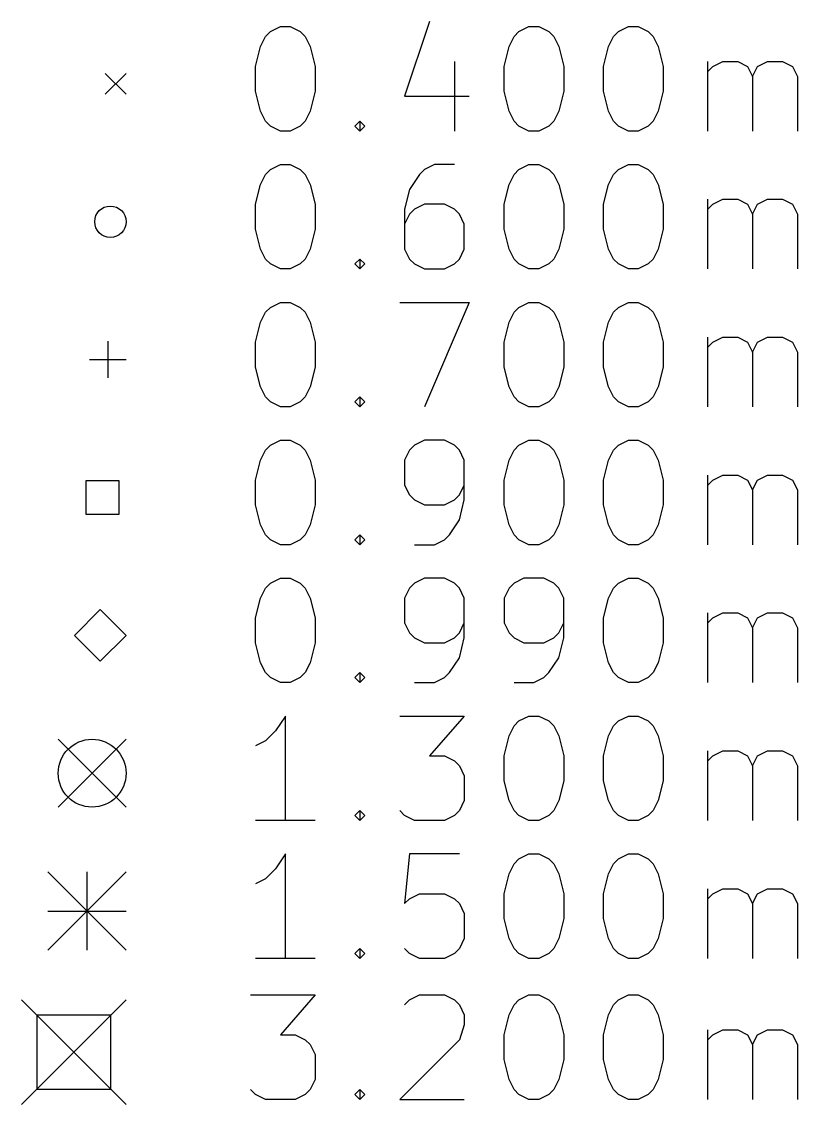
# Model space of a CAD drawing. Extents: x 3.26 to 5.88, y -6.59 to -3.31.
# Drawn here: x 3.262 to 3.847, y -6.563 to -5.746 of the extents above; entities that cross this region are included whole.
import ezdxf

# ---------------------------------------------------------------- set-up
doc = ezdxf.new("R2010")
doc.units = 0
doc.header["$MEASUREMENT"] = 0
doc.layers.add('BLACK', color=7, linetype='CONTINUOUS')

msp = doc.modelspace()

# ---------------------------------------------------------------- linework, layer by layer
at = {"layer": 'BLACK', "linetype": 'CONTINUOUS'}
for p, q in [((3.44948, -5.75394), (3.45697, -5.75019)), ((3.45697, -5.75019), (3.46447, -5.75019)), ((3.46447, -5.75019), (3.47197, -5.75394)), ((3.56946, -5.74644), (3.55071, -5.80268)), ((3.63695, -5.75394), (3.64445, -5.75019)), ((3.64445, -5.75019), (3.65195, -5.75019)), ((3.65195, -5.75019), (3.65945, -5.75394)), ((3.71194, -5.75394), (3.71944, -5.75019)), ((3.71944, -5.75019), (3.72694, -5.75019)), ((3.72694, -5.75019), (3.73444, -5.75394)), ((3.44198, -5.76519), (3.44573, -5.75769)), ((3.44573, -5.75769), (3.44948, -5.75394)), ((3.47197, -5.75394), (3.47572, -5.75769)), ((3.47572, -5.75769), (3.47947, -5.76519)), ((3.62945, -5.76519), (3.6332, -5.75769)), ((3.6332, -5.75769), (3.63695, -5.75394)), ((3.65945, -5.75394), (3.6632, -5.75769)), ((3.6632, -5.75769), (3.66695, -5.76519)), ((3.70444, -5.76519), (3.70819, -5.75769)), ((3.70819, -5.75769), (3.71194, -5.75394)), ((3.73444, -5.75394), (3.73819, -5.75769)), ((3.73819, -5.75769), (3.74194, -5.76519)), ((3.43823, -5.78018), (3.44198, -5.76519)), ((3.47947, -5.76519), (3.48322, -5.78018)), ((3.6257, -5.78018), (3.62945, -5.76519)), ((3.66695, -5.76519), (3.6707, -5.78018)), ((3.70069, -5.78018), (3.70444, -5.76519)), ((3.74194, -5.76519), (3.74569, -5.78018)), ((3.58821, -5.77643), (3.58821, -5.82893)), ((3.77943, -5.82893), (3.77943, -5.77643)), ((3.78318, -5.78018), (3.79068, -5.77643)), ((3.79068, -5.77643), (3.80193, -5.77643)), ((3.80193, -5.77643), (3.80943, -5.78018)), ((3.81693, -5.78018), (3.82443, -5.77643)), ((3.82443, -5.77643), (3.83568, -5.77643)), ((3.83568, -5.77643), (3.84318, -5.78018)), ((3.3248, -5.78543), (3.34055, -5.80118)), ((3.34055, -5.78543), (3.3248, -5.80118)), ((3.43823, -5.79893), (3.43823, -5.78018)), ((3.48322, -5.78018), (3.48322, -5.79893)), ((3.6257, -5.79893), (3.6257, -5.78018)), ((3.6707, -5.78018), (3.6707, -5.79893)), ((3.70069, -5.79893), (3.70069, -5.78018)), ((3.74569, -5.78018), (3.74569, -5.79893)), ((3.77943, -5.78393), (3.78318, -5.78018)), ((3.80943, -5.78018), (3.81318, -5.78768)), ((3.81318, -5.78768), (3.81693, -5.78018)), ((3.84318, -5.78018), (3.84693, -5.78768)), ((3.81318, -5.78768), (3.81318, -5.82893)), ((3.84693, -5.78768), (3.84693, -5.82893)), ((3.44198, -5.81393), (3.43823, -5.79893)), ((3.48322, -5.79893), (3.47947, -5.81393)), ((3.55071, -5.80268), (3.59946, -5.80268)), ((3.62945, -5.81393), (3.6257, -5.79893)), ((3.6707, -5.79893), (3.66695, -5.81393)), ((3.70444, -5.81393), (3.70069, -5.79893)), ((3.74569, -5.79893), (3.74194, -5.81393)), ((3.44573, -5.82143), (3.44198, -5.81393)), ((3.47947, -5.81393), (3.47572, -5.82143)), ((3.6332, -5.82143), (3.62945, -5.81393)), ((3.66695, -5.81393), (3.6632, -5.82143)), ((3.70819, -5.82143), (3.70444, -5.81393)), ((3.74194, -5.81393), (3.73819, -5.82143)), ((3.44948, -5.82518), (3.44573, -5.82143)), ((3.45697, -5.82893), (3.44948, -5.82518)), ((3.47197, -5.82518), (3.46447, -5.82893)), ((3.47572, -5.82143), (3.47197, -5.82518)), ((3.51322, -5.82518), (3.51697, -5.82143)), ((3.51697, -5.82893), (3.51322, -5.82518)), ((3.51697, -5.82143), (3.52072, -5.82518)), ((3.51697, -5.82143), (3.51697, -5.82893)), ((3.52072, -5.82518), (3.51697, -5.82893)), ((3.63695, -5.82518), (3.6332, -5.82143)), ((3.64445, -5.82893), (3.63695, -5.82518)), ((3.65945, -5.82518), (3.65195, -5.82893)), ((3.6632, -5.82143), (3.65945, -5.82518)), ((3.71194, -5.82518), (3.70819, -5.82143)), ((3.71944, -5.82893), (3.71194, -5.82518)), ((3.73444, -5.82518), (3.72694, -5.82893)), ((3.73819, -5.82143), (3.73444, -5.82518)), ((3.46447, -5.82893), (3.45697, -5.82893)), ((3.65195, -5.82893), (3.64445, -5.82893)), ((3.72694, -5.82893), (3.71944, -5.82893)), ((3.44573, -5.86162), (3.44948, -5.85787)), ((3.44948, -5.85787), (3.45697, -5.85412)), ((3.45697, -5.85412), (3.46447, -5.85412)), ((3.46447, -5.85412), (3.47197, -5.85787)), ((3.47197, -5.85787), (3.47572, -5.86162)), ((3.56571, -5.85787), (3.56196, -5.86162)), ((3.57321, -5.85412), (3.56571, -5.85787)), ((3.58821, -5.85412), (3.57321, -5.85412)), ((3.6332, -5.86162), (3.63695, -5.85787)), ((3.63695, -5.85787), (3.64445, -5.85412)), ((3.64445, -5.85412), (3.65195, -5.85412)), ((3.65195, -5.85412), (3.65945, -5.85787)), ((3.65945, -5.85787), (3.6632, -5.86162)), ((3.70819, -5.86162), (3.71194, -5.85787)), ((3.71194, -5.85787), (3.71944, -5.85412)), ((3.71944, -5.85412), (3.72694, -5.85412)), ((3.72694, -5.85412), (3.73444, -5.85787)), ((3.73444, -5.85787), (3.73819, -5.86162)), ((3.44198, -5.86912), (3.44573, -5.86162)), ((3.47572, -5.86162), (3.47947, -5.86912)), ((3.56196, -5.86162), (3.55446, -5.87287)), ((3.62945, -5.86912), (3.6332, -5.86162)), ((3.6632, -5.86162), (3.66695, -5.86912)), ((3.70444, -5.86912), (3.70819, -5.86162)), ((3.73819, -5.86162), (3.74194, -5.86912)), ((3.43823, -5.88412), (3.44198, -5.86912)), ((3.47947, -5.86912), (3.48322, -5.88412)), ((3.55446, -5.87287), (3.55071, -5.88787)), ((3.6257, -5.88412), (3.62945, -5.86912)), ((3.66695, -5.86912), (3.6707, -5.88412)), ((3.70069, -5.88412), (3.70444, -5.86912)), ((3.74194, -5.86912), (3.74569, -5.88412)), ((3.43823, -5.90287), (3.43823, -5.88412)), ((3.48322, -5.88412), (3.48322, -5.90287)), ((3.56571, -5.88412), (3.55821, -5.88787)), ((3.58071, -5.88412), (3.56571, -5.88412)), ((3.58821, -5.88787), (3.58071, -5.88412)), ((3.6257, -5.90287), (3.6257, -5.88412)), ((3.6707, -5.88412), (3.6707, -5.90287)), ((3.70069, -5.90287), (3.70069, -5.88412)), ((3.74569, -5.88412), (3.74569, -5.90287)), ((3.77943, -5.93286), (3.77943, -5.88037)), ((3.77943, -5.88787), (3.78318, -5.88412)), ((3.78318, -5.88412), (3.79068, -5.88037)), ((3.79068, -5.88037), (3.80193, -5.88037)), ((3.80193, -5.88037), (3.80943, -5.88412)), ((3.80943, -5.88412), (3.81318, -5.89162)), ((3.81318, -5.89162), (3.81693, -5.88412)), ((3.81693, -5.88412), (3.82443, -5.88037)), ((3.82443, -5.88037), (3.83568, -5.88037)), ((3.83568, -5.88037), (3.84318, -5.88412)), ((3.84318, -5.88412), (3.84693, -5.89162)), ((3.55071, -5.88787), (3.55071, -5.91787)), ((3.55446, -5.89162), (3.55071, -5.89912)), ((3.55821, -5.88787), (3.55446, -5.89162)), ((3.59196, -5.89162), (3.58821, -5.88787)), ((3.59571, -5.89912), (3.59196, -5.89162)), ((3.81318, -5.89162), (3.81318, -5.93286)), ((3.84693, -5.89162), (3.84693, -5.93286)), ((3.59571, -5.91787), (3.59571, -5.89912)), ((3.44198, -5.91787), (3.43823, -5.90287)), ((3.48322, -5.90287), (3.47947, -5.91787)), ((3.62945, -5.91787), (3.6257, -5.90287)), ((3.6707, -5.90287), (3.66695, -5.91787)), ((3.70444, -5.91787), (3.70069, -5.90287)), ((3.74569, -5.90287), (3.74194, -5.91787)), ((3.44573, -5.92537), (3.44198, -5.91787)), ((3.47947, -5.91787), (3.47572, -5.92537)), ((3.55071, -5.91787), (3.55446, -5.92537)), ((3.59196, -5.92537), (3.59571, -5.91787)), ((3.6332, -5.92537), (3.62945, -5.91787)), ((3.66695, -5.91787), (3.6632, -5.92537)), ((3.70819, -5.92537), (3.70444, -5.91787)), ((3.74194, -5.91787), (3.73819, -5.92537)), ((3.44948, -5.92912), (3.44573, -5.92537)), ((3.45697, -5.93286), (3.44948, -5.92912)), ((3.46447, -5.93286), (3.45697, -5.93286)), ((3.47197, -5.92912), (3.46447, -5.93286)), ((3.47572, -5.92537), (3.47197, -5.92912)), ((3.51322, -5.92912), (3.51697, -5.92537)), ((3.51697, -5.93286), (3.51322, -5.92912)), ((3.51697, -5.92537), (3.52072, -5.92912)), ((3.51697, -5.92537), (3.51697, -5.93286)), ((3.52072, -5.92912), (3.51697, -5.93286)), ((3.55446, -5.92537), (3.55821, -5.92912)), ((3.55821, -5.92912), (3.56571, -5.93286)), ((3.56571, -5.93286), (3.58071, -5.93286)), ((3.58071, -5.93286), (3.58821, -5.92912)), ((3.58821, -5.92912), (3.59196, -5.92537)), ((3.63695, -5.92912), (3.6332, -5.92537)), ((3.64445, -5.93286), (3.63695, -5.92912)), ((3.65195, -5.93286), (3.64445, -5.93286)), ((3.65945, -5.92912), (3.65195, -5.93286)), ((3.6632, -5.92537), (3.65945, -5.92912)), ((3.71194, -5.92912), (3.70819, -5.92537)), ((3.71944, -5.93286), (3.71194, -5.92912)), ((3.72694, -5.93286), (3.71944, -5.93286)), ((3.73444, -5.92912), (3.72694, -5.93286)), ((3.73819, -5.92537), (3.73444, -5.92912)), ((3.44198, -5.97306), (3.44573, -5.96556)), ((3.44573, -5.96556), (3.44948, -5.96181)), ((3.44948, -5.96181), (3.45697, -5.95806)), ((3.45697, -5.95806), (3.46447, -5.95806)), ((3.46447, -5.95806), (3.47197, -5.96181)), ((3.47197, -5.96181), (3.47572, -5.96556)), ((3.47572, -5.96556), (3.47947, -5.97306)), ((3.54696, -5.95806), (3.59946, -5.95806)), ((3.59946, -5.95806), (3.56571, -6.0368)), ((3.62945, -5.97306), (3.6332, -5.96556)), ((3.6332, -5.96556), (3.63695, -5.96181)), ((3.63695, -5.96181), (3.64445, -5.95806)), ((3.64445, -5.95806), (3.65195, -5.95806)), ((3.65195, -5.95806), (3.65945, -5.96181)), ((3.65945, -5.96181), (3.6632, -5.96556)), ((3.6632, -5.96556), (3.66695, -5.97306)), ((3.70444, -5.97306), (3.70819, -5.96556)), ((3.70819, -5.96556), (3.71194, -5.96181)), ((3.71194, -5.96181), (3.71944, -5.95806)), ((3.71944, -5.95806), (3.72694, -5.95806)), ((3.72694, -5.95806), (3.73444, -5.96181)), ((3.73444, -5.96181), (3.73819, -5.96556)), ((3.73819, -5.96556), (3.74194, -5.97306)), ((3.43823, -5.98806), (3.44198, -5.97306)), ((3.47947, -5.97306), (3.48322, -5.98806)), ((3.6257, -5.98806), (3.62945, -5.97306)), ((3.66695, -5.97306), (3.6707, -5.98806)), ((3.70069, -5.98806), (3.70444, -5.97306)), ((3.74194, -5.97306), (3.74569, -5.98806)), ((3.32677, -5.9874), (3.32677, -6.01496)), ((3.43823, -6.00681), (3.43823, -5.98806)), ((3.48322, -5.98806), (3.48322, -6.00681)), ((3.6257, -6.00681), (3.6257, -5.98806)), ((3.6707, -5.98806), (3.6707, -6.00681)), ((3.70069, -6.00681), (3.70069, -5.98806)), ((3.74569, -5.98806), (3.74569, -6.00681)), ((3.77943, -6.0368), (3.77943, -5.98431)), ((3.77943, -5.99181), (3.78318, -5.98806)), ((3.78318, -5.98806), (3.79068, -5.98431)), ((3.79068, -5.98431), (3.80193, -5.98431)), ((3.80193, -5.98431), (3.80943, -5.98806)), ((3.80943, -5.98806), (3.81318, -5.99556)), ((3.81318, -5.99556), (3.81693, -5.98806)), ((3.81693, -5.98806), (3.82443, -5.98431)), ((3.82443, -5.98431), (3.83568, -5.98431)), ((3.83568, -5.98431), (3.84318, -5.98806)), ((3.84318, -5.98806), (3.84693, -5.99556)), ((3.81318, -5.99556), (3.81318, -6.0368)), ((3.84693, -5.99556), (3.84693, -6.0368)), ((3.31299, -6.00118), (3.34055, -6.00118)), ((3.44198, -6.0218), (3.43823, -6.00681)), ((3.48322, -6.00681), (3.47947, -6.0218)), ((3.62945, -6.0218), (3.6257, -6.00681)), ((3.6707, -6.00681), (3.66695, -6.0218)), ((3.70444, -6.0218), (3.70069, -6.00681)), ((3.74569, -6.00681), (3.74194, -6.0218)), ((3.44573, -6.0293), (3.44198, -6.0218)), ((3.47947, -6.0218), (3.47572, -6.0293)), ((3.6332, -6.0293), (3.62945, -6.0218)), ((3.66695, -6.0218), (3.6632, -6.0293)), ((3.70819, -6.0293), (3.70444, -6.0218)), ((3.74194, -6.0218), (3.73819, -6.0293)), ((3.44948, -6.03305), (3.44573, -6.0293)), ((3.47572, -6.0293), (3.47197, -6.03305)), ((3.51322, -6.03305), (3.51697, -6.0293)), ((3.51697, -6.0293), (3.52072, -6.03305)), ((3.51697, -6.0293), (3.51697, -6.0368)), ((3.63695, -6.03305), (3.6332, -6.0293)), ((3.6632, -6.0293), (3.65945, -6.03305)), ((3.71194, -6.03305), (3.70819, -6.0293)), ((3.73819, -6.0293), (3.73444, -6.03305)), ((3.45697, -6.0368), (3.44948, -6.03305)), ((3.46447, -6.0368), (3.45697, -6.0368)), ((3.47197, -6.03305), (3.46447, -6.0368)), ((3.51697, -6.0368), (3.51322, -6.03305)), ((3.52072, -6.03305), (3.51697, -6.0368)), ((3.64445, -6.0368), (3.63695, -6.03305)), ((3.65195, -6.0368), (3.64445, -6.0368)), ((3.65945, -6.03305), (3.65195, -6.0368)), ((3.71944, -6.0368), (3.71194, -6.03305)), ((3.72694, -6.0368), (3.71944, -6.0368)), ((3.73444, -6.03305), (3.72694, -6.0368)), ((3.44948, -6.06575), (3.45697, -6.062)), ((3.45697, -6.062), (3.46447, -6.062)), ((3.46447, -6.062), (3.47197, -6.06575)), ((3.56571, -6.062), (3.55821, -6.06575)), ((3.58071, -6.062), (3.56571, -6.062)), ((3.58821, -6.06575), (3.58071, -6.062)), ((3.63695, -6.06575), (3.64445, -6.062)), ((3.64445, -6.062), (3.65195, -6.062)), ((3.65195, -6.062), (3.65945, -6.06575)), ((3.71194, -6.06575), (3.71944, -6.062)), ((3.71944, -6.062), (3.72694, -6.062)), ((3.72694, -6.062), (3.73444, -6.06575)), ((3.44198, -6.077), (3.44573, -6.0695)), ((3.44573, -6.0695), (3.44948, -6.06575)), ((3.47197, -6.06575), (3.47572, -6.0695)), ((3.47572, -6.0695), (3.47947, -6.077)), ((3.55446, -6.0695), (3.55071, -6.077)), ((3.55821, -6.06575), (3.55446, -6.0695)), ((3.59196, -6.0695), (3.58821, -6.06575)), ((3.59571, -6.077), (3.59196, -6.0695)), ((3.62945, -6.077), (3.6332, -6.0695)), ((3.6332, -6.0695), (3.63695, -6.06575)), ((3.65945, -6.06575), (3.6632, -6.0695)), ((3.6632, -6.0695), (3.66695, -6.077)), ((3.70444, -6.077), (3.70819, -6.0695)), ((3.70819, -6.0695), (3.71194, -6.06575)), ((3.73444, -6.06575), (3.73819, -6.0695)), ((3.73819, -6.0695), (3.74194, -6.077)), ((3.43823, -6.09199), (3.44198, -6.077)), ((3.47947, -6.077), (3.48322, -6.09199)), ((3.55071, -6.077), (3.55071, -6.09574)), ((3.59571, -6.10699), (3.59571, -6.077)), ((3.6257, -6.09199), (3.62945, -6.077)), ((3.66695, -6.077), (3.6707, -6.09199)), ((3.70069, -6.09199), (3.70444, -6.077)), ((3.74194, -6.077), (3.74569, -6.09199)), ((3.77943, -6.14074), (3.77943, -6.08825)), ((3.78318, -6.09199), (3.79068, -6.08825)), ((3.79068, -6.08825), (3.80193, -6.08825)), ((3.80193, -6.08825), (3.80943, -6.09199)), ((3.81693, -6.09199), (3.82443, -6.08825)), ((3.82443, -6.08825), (3.83568, -6.08825)), ((3.83568, -6.08825), (3.84318, -6.09199)), ((3.33536, -6.09259), (3.31031, -6.09259)), ((3.31031, -6.09259), (3.31031, -6.11765)), ((3.33536, -6.11765), (3.33536, -6.09259)), ((3.43823, -6.11074), (3.43823, -6.09199)), ((3.48322, -6.09199), (3.48322, -6.11074)), ((3.55071, -6.09574), (3.55446, -6.10324)), ((3.59196, -6.10324), (3.59571, -6.09574)), ((3.6257, -6.11074), (3.6257, -6.09199)), ((3.6707, -6.09199), (3.6707, -6.11074)), ((3.70069, -6.11074), (3.70069, -6.09199)), ((3.74569, -6.09199), (3.74569, -6.11074)), ((3.77943, -6.09574), (3.78318, -6.09199)), ((3.80943, -6.09199), (3.81318, -6.09949)), ((3.81318, -6.09949), (3.81693, -6.09199)), ((3.84318, -6.09199), (3.84693, -6.09949)), ((3.55446, -6.10324), (3.55821, -6.10699)), ((3.58821, -6.10699), (3.59196, -6.10324)), ((3.81318, -6.09949), (3.81318, -6.14074)), ((3.84693, -6.09949), (3.84693, -6.14074)), ((3.44198, -6.12574), (3.43823, -6.11074)), ((3.48322, -6.11074), (3.47947, -6.12574)), ((3.55821, -6.10699), (3.56571, -6.11074)), ((3.56571, -6.11074), (3.58071, -6.11074)), ((3.58071, -6.11074), (3.58821, -6.10699)), ((3.59196, -6.12199), (3.59571, -6.10699)), ((3.62945, -6.12574), (3.6257, -6.11074)), ((3.6707, -6.11074), (3.66695, -6.12574)), ((3.70444, -6.12574), (3.70069, -6.11074)), ((3.74569, -6.11074), (3.74194, -6.12574)), ((3.31031, -6.11765), (3.33536, -6.11765)), ((3.44573, -6.13324), (3.44198, -6.12574)), ((3.47947, -6.12574), (3.47572, -6.13324)), ((3.58446, -6.13324), (3.59196, -6.12199)), ((3.6332, -6.13324), (3.62945, -6.12574)), ((3.66695, -6.12574), (3.6632, -6.13324)), ((3.70819, -6.13324), (3.70444, -6.12574)), ((3.74194, -6.12574), (3.73819, -6.13324)), ((3.44948, -6.13699), (3.44573, -6.13324)), ((3.45697, -6.14074), (3.44948, -6.13699)), ((3.47197, -6.13699), (3.46447, -6.14074)), ((3.47572, -6.13324), (3.47197, -6.13699)), ((3.51322, -6.13699), (3.51697, -6.13324)), ((3.51697, -6.14074), (3.51322, -6.13699)), ((3.51697, -6.13324), (3.52072, -6.13699)), ((3.51697, -6.13324), (3.51697, -6.14074)), ((3.52072, -6.13699), (3.51697, -6.14074)), ((3.57321, -6.14074), (3.58071, -6.13699)), ((3.58071, -6.13699), (3.58446, -6.13324)), ((3.63695, -6.13699), (3.6332, -6.13324)), ((3.64445, -6.14074), (3.63695, -6.13699)), ((3.65945, -6.13699), (3.65195, -6.14074)), ((3.6632, -6.13324), (3.65945, -6.13699)), ((3.71194, -6.13699), (3.70819, -6.13324)), ((3.71944, -6.14074), (3.71194, -6.13699)), ((3.73444, -6.13699), (3.72694, -6.14074)), ((3.73819, -6.13324), (3.73444, -6.13699)), ((3.46447, -6.14074), (3.45697, -6.14074)), ((3.55821, -6.14074), (3.57321, -6.14074)), ((3.65195, -6.14074), (3.64445, -6.14074)), ((3.72694, -6.14074), (3.71944, -6.14074)), ((3.44573, -6.17343), (3.44948, -6.16969)), ((3.44948, -6.16969), (3.45697, -6.16594)), ((3.45697, -6.16594), (3.46447, -6.16594)), ((3.46447, -6.16594), (3.47197, -6.16969)), ((3.47197, -6.16969), (3.47572, -6.17343)), ((3.55821, -6.16969), (3.55446, -6.17343)), ((3.56571, -6.16594), (3.55821, -6.16969)), ((3.58071, -6.16594), (3.56571, -6.16594)), ((3.58821, -6.16969), (3.58071, -6.16594)), ((3.59196, -6.17343), (3.58821, -6.16969)), ((3.6332, -6.16969), (3.62945, -6.17343)), ((3.6407, -6.16594), (3.6332, -6.16969)), ((3.6557, -6.16594), (3.6407, -6.16594)), ((3.6632, -6.16969), (3.6557, -6.16594)), ((3.66695, -6.17343), (3.6632, -6.16969)), ((3.70819, -6.17343), (3.71194, -6.16969)), ((3.71194, -6.16969), (3.71944, -6.16594)), ((3.71944, -6.16594), (3.72694, -6.16594)), ((3.72694, -6.16594), (3.73444, -6.16969)), ((3.73444, -6.16969), (3.73819, -6.17343)), ((3.44198, -6.18093), (3.44573, -6.17343)), ((3.47572, -6.17343), (3.47947, -6.18093)), ((3.55446, -6.17343), (3.55071, -6.18093)), ((3.59571, -6.18093), (3.59196, -6.17343)), ((3.62945, -6.17343), (3.6257, -6.18093)), ((3.6707, -6.18093), (3.66695, -6.17343)), ((3.70444, -6.18093), (3.70819, -6.17343)), ((3.73819, -6.17343), (3.74194, -6.18093)), ((3.43823, -6.19593), (3.44198, -6.18093)), ((3.47947, -6.18093), (3.48322, -6.19593)), ((3.55071, -6.18093), (3.55071, -6.19968)), ((3.59571, -6.21093), (3.59571, -6.18093)), ((3.6257, -6.18093), (3.6257, -6.19968)), ((3.6707, -6.21093), (3.6707, -6.18093)), ((3.70069, -6.19593), (3.70444, -6.18093)), ((3.74194, -6.18093), (3.74569, -6.19593)), ((3.32106, -6.18957), (3.30157, -6.20906)), ((3.34055, -6.20906), (3.32106, -6.18957)), ((3.77943, -6.24468), (3.77943, -6.19218)), ((3.78318, -6.19593), (3.79068, -6.19218)), ((3.79068, -6.19218), (3.80193, -6.19218)), ((3.80193, -6.19218), (3.80943, -6.19593)), ((3.81693, -6.19593), (3.82443, -6.19218)), ((3.82443, -6.19218), (3.83568, -6.19218)), ((3.83568, -6.19218), (3.84318, -6.19593)), ((3.43823, -6.21468), (3.43823, -6.19593)), ((3.48322, -6.19593), (3.48322, -6.21468)), ((3.55071, -6.19968), (3.55446, -6.20718)), ((3.59196, -6.20718), (3.59571, -6.19968)), ((3.6257, -6.19968), (3.62945, -6.20718)), ((3.66695, -6.20718), (3.6707, -6.19968)), ((3.70069, -6.21468), (3.70069, -6.19593)), ((3.74569, -6.19593), (3.74569, -6.21468)), ((3.77943, -6.19968), (3.78318, -6.19593)), ((3.80943, -6.19593), (3.81318, -6.20343)), ((3.81318, -6.20343), (3.81693, -6.19593)), ((3.84318, -6.19593), (3.84693, -6.20343)), ((3.30157, -6.20906), (3.32106, -6.22854)), ((3.32106, -6.22854), (3.34055, -6.20906)), ((3.55446, -6.20718), (3.55821, -6.21093)), ((3.55821, -6.21093), (3.56571, -6.21468)), ((3.58071, -6.21468), (3.58821, -6.21093)), ((3.58821, -6.21093), (3.59196, -6.20718)), ((3.59196, -6.22593), (3.59571, -6.21093)), ((3.62945, -6.20718), (3.6332, -6.21093)), ((3.6332, -6.21093), (3.6407, -6.21468)), ((3.6557, -6.21468), (3.6632, -6.21093)), ((3.6632, -6.21093), (3.66695, -6.20718)), ((3.66695, -6.22593), (3.6707, -6.21093)), ((3.81318, -6.20343), (3.81318, -6.24468)), ((3.84693, -6.20343), (3.84693, -6.24468)), ((3.44198, -6.22968), (3.43823, -6.21468)), ((3.48322, -6.21468), (3.47947, -6.22968)), ((3.56571, -6.21468), (3.58071, -6.21468)), ((3.6407, -6.21468), (3.6557, -6.21468)), ((3.70444, -6.22968), (3.70069, -6.21468)), ((3.74569, -6.21468), (3.74194, -6.22968)), ((3.58446, -6.23718), (3.59196, -6.22593)), ((3.65945, -6.23718), (3.66695, -6.22593)), ((3.44573, -6.23718), (3.44198, -6.22968)), ((3.47947, -6.22968), (3.47572, -6.23718)), ((3.70819, -6.23718), (3.70444, -6.22968)), ((3.74194, -6.22968), (3.73819, -6.23718)), ((3.44948, -6.24093), (3.44573, -6.23718)), ((3.45697, -6.24468), (3.44948, -6.24093)), ((3.47197, -6.24093), (3.46447, -6.24468)), ((3.47572, -6.23718), (3.47197, -6.24093)), ((3.51322, -6.24093), (3.51697, -6.23718)), ((3.51697, -6.24468), (3.51322, -6.24093)), ((3.51697, -6.23718), (3.52072, -6.24093)), ((3.51697, -6.23718), (3.51697, -6.24468)), ((3.52072, -6.24093), (3.51697, -6.24468)), ((3.57321, -6.24468), (3.58071, -6.24093)), ((3.58071, -6.24093), (3.58446, -6.23718)), ((3.6482, -6.24468), (3.6557, -6.24093)), ((3.6557, -6.24093), (3.65945, -6.23718)), ((3.71194, -6.24093), (3.70819, -6.23718)), ((3.71944, -6.24468), (3.71194, -6.24093)), ((3.73444, -6.24093), (3.72694, -6.24468)), ((3.73819, -6.23718), (3.73444, -6.24093)), ((3.46447, -6.24468), (3.45697, -6.24468)), ((3.55821, -6.24468), (3.57321, -6.24468)), ((3.6332, -6.24468), (3.6482, -6.24468)), ((3.72694, -6.24468), (3.71944, -6.24468)), ((3.46072, -6.26987), (3.45322, -6.28112)), ((3.46072, -6.34861), (3.46072, -6.26987)), ((3.54696, -6.26987), (3.59571, -6.26987)), ((3.59571, -6.26987), (3.56946, -6.29987)), ((3.6332, -6.27737), (3.63695, -6.27362)), ((3.63695, -6.27362), (3.64445, -6.26987)), ((3.64445, -6.26987), (3.65195, -6.26987)), ((3.65195, -6.26987), (3.65945, -6.27362)), ((3.65945, -6.27362), (3.6632, -6.27737)), ((3.70819, -6.27737), (3.71194, -6.27362)), ((3.71194, -6.27362), (3.71944, -6.26987)), ((3.71944, -6.26987), (3.72694, -6.26987)), ((3.72694, -6.26987), (3.73444, -6.27362)), ((3.73444, -6.27362), (3.73819, -6.27737)), ((3.45322, -6.28112), (3.44573, -6.28862)), ((3.62945, -6.28487), (3.6332, -6.27737)), ((3.6632, -6.27737), (3.66695, -6.28487)), ((3.70444, -6.28487), (3.70819, -6.27737)), ((3.73819, -6.27737), (3.74194, -6.28487)), ((3.28937, -6.2874), (3.34055, -6.33858)), ((3.34055, -6.2874), (3.28937, -6.33858)), ((3.44573, -6.28862), (3.43823, -6.29237)), ((3.6257, -6.29987), (3.62945, -6.28487)), ((3.66695, -6.28487), (3.6707, -6.29987)), ((3.70069, -6.29987), (3.70444, -6.28487)), ((3.74194, -6.28487), (3.74569, -6.29987)), ((3.56946, -6.29987), (3.58071, -6.29987)), ((3.58071, -6.29987), (3.58821, -6.30362)), ((3.6257, -6.31862), (3.6257, -6.29987)), ((3.6707, -6.29987), (3.6707, -6.31862)), ((3.70069, -6.31862), (3.70069, -6.29987)), ((3.74569, -6.29987), (3.74569, -6.31862)), ((3.77943, -6.34861), (3.77943, -6.29612)), ((3.77943, -6.30362), (3.78318, -6.29987)), ((3.78318, -6.29987), (3.79068, -6.29612)), ((3.79068, -6.29612), (3.80193, -6.29612)), ((3.80193, -6.29612), (3.80943, -6.29987)), ((3.80943, -6.29987), (3.81318, -6.30737)), ((3.81318, -6.30737), (3.81693, -6.29987)), ((3.81693, -6.29987), (3.82443, -6.29612)), ((3.82443, -6.29612), (3.83568, -6.29612)), ((3.83568, -6.29612), (3.84318, -6.29987)), ((3.84318, -6.29987), (3.84693, -6.30737)), ((3.58821, -6.30362), (3.59196, -6.30737)), ((3.59196, -6.30737), (3.59571, -6.31487)), ((3.81318, -6.30737), (3.81318, -6.34861)), ((3.84693, -6.30737), (3.84693, -6.34861)), ((3.59571, -6.31487), (3.59571, -6.33361)), ((3.62945, -6.33361), (3.6257, -6.31862)), ((3.6707, -6.31862), (3.66695, -6.33361)), ((3.70444, -6.33361), (3.70069, -6.31862)), ((3.74569, -6.31862), (3.74194, -6.33361)), ((3.51322, -6.34486), (3.51697, -6.34111)), ((3.51697, -6.34111), (3.52072, -6.34486)), ((3.51697, -6.34111), (3.51697, -6.34861)), ((3.55071, -6.34486), (3.54696, -6.34111)), ((3.59196, -6.34111), (3.58821, -6.34486)), ((3.59571, -6.33361), (3.59196, -6.34111)), ((3.6332, -6.34111), (3.62945, -6.33361)), ((3.63695, -6.34486), (3.6332, -6.34111)), ((3.6632, -6.34111), (3.65945, -6.34486)), ((3.66695, -6.33361), (3.6632, -6.34111)), ((3.70819, -6.34111), (3.70444, -6.33361)), ((3.71194, -6.34486), (3.70819, -6.34111)), ((3.73819, -6.34111), (3.73444, -6.34486)), ((3.74194, -6.33361), (3.73819, -6.34111)), ((3.48322, -6.34861), (3.43823, -6.34861)), ((3.51697, -6.34861), (3.51322, -6.34486)), ((3.52072, -6.34486), (3.51697, -6.34861)), ((3.55821, -6.34861), (3.55071, -6.34486)), ((3.58071, -6.34861), (3.55821, -6.34861)), ((3.58821, -6.34486), (3.58071, -6.34861)), ((3.64445, -6.34861), (3.63695, -6.34486)), ((3.65195, -6.34861), (3.64445, -6.34861)), ((3.65945, -6.34486), (3.65195, -6.34861)), ((3.71944, -6.34861), (3.71194, -6.34486)), ((3.72694, -6.34861), (3.71944, -6.34861)), ((3.73444, -6.34486), (3.72694, -6.34861)), ((3.46072, -6.37381), (3.45322, -6.38506)), ((3.46072, -6.45255), (3.46072, -6.37381)), ((3.55446, -6.37381), (3.55071, -6.4113)), ((3.59196, -6.37381), (3.55446, -6.37381)), ((3.63695, -6.37756), (3.64445, -6.37381)), ((3.64445, -6.37381), (3.65195, -6.37381)), ((3.65195, -6.37381), (3.65945, -6.37756)), ((3.71194, -6.37756), (3.71944, -6.37381)), ((3.71944, -6.37381), (3.72694, -6.37381)), ((3.72694, -6.37381), (3.73444, -6.37756)), ((3.62945, -6.38881), (3.6332, -6.38131)), ((3.6332, -6.38131), (3.63695, -6.37756)), ((3.65945, -6.37756), (3.6632, -6.38131)), ((3.6632, -6.38131), (3.66695, -6.38881)), ((3.70444, -6.38881), (3.70819, -6.38131)), ((3.70819, -6.38131), (3.71194, -6.37756)), ((3.73444, -6.37756), (3.73819, -6.38131)), ((3.73819, -6.38131), (3.74194, -6.38881)), ((3.2815, -6.3874), (3.34055, -6.44646)), ((3.34055, -6.3874), (3.2815, -6.44646)), ((3.31102, -6.3874), (3.31102, -6.44646)), ((3.45322, -6.38506), (3.44573, -6.39256)), ((3.6257, -6.40381), (3.62945, -6.38881)), ((3.66695, -6.38881), (3.6707, -6.40381)), ((3.70069, -6.40381), (3.70444, -6.38881)), ((3.74194, -6.38881), (3.74569, -6.40381)), ((3.44573, -6.39256), (3.43823, -6.39631)), ((3.55446, -6.40756), (3.56196, -6.40381)), ((3.56196, -6.40381), (3.58071, -6.40381)), ((3.58071, -6.40381), (3.58821, -6.40756)), ((3.6257, -6.42255), (3.6257, -6.40381)), ((3.6707, -6.40381), (3.6707, -6.42255)), ((3.70069, -6.42255), (3.70069, -6.40381)), ((3.74569, -6.40381), (3.74569, -6.42255)), ((3.77943, -6.45255), (3.77943, -6.40006)), ((3.77943, -6.40756), (3.78318, -6.40381)), ((3.78318, -6.40381), (3.79068, -6.40006)), ((3.79068, -6.40006), (3.80193, -6.40006)), ((3.80193, -6.40006), (3.80943, -6.40381)), ((3.80943, -6.40381), (3.81318, -6.4113)), ((3.81318, -6.4113), (3.81693, -6.40381)), ((3.81693, -6.40381), (3.82443, -6.40006)), ((3.82443, -6.40006), (3.83568, -6.40006)), ((3.83568, -6.40006), (3.84318, -6.40381)), ((3.84318, -6.40381), (3.84693, -6.4113)), ((3.55071, -6.4113), (3.55446, -6.40756)), ((3.58821, -6.40756), (3.59196, -6.4113)), ((3.59196, -6.4113), (3.59571, -6.4188)), ((3.81318, -6.4113), (3.81318, -6.45255)), ((3.84693, -6.4113), (3.84693, -6.45255)), ((3.2815, -6.41693), (3.34055, -6.41693)), ((3.59571, -6.4188), (3.59571, -6.43755)), ((3.62945, -6.43755), (3.6257, -6.42255)), ((3.6707, -6.42255), (3.66695, -6.43755)), ((3.70444, -6.43755), (3.70069, -6.42255)), ((3.74569, -6.42255), (3.74194, -6.43755)), ((3.59571, -6.43755), (3.59196, -6.44505)), ((3.6332, -6.44505), (3.62945, -6.43755)), ((3.66695, -6.43755), (3.6632, -6.44505)), ((3.70819, -6.44505), (3.70444, -6.43755)), ((3.74194, -6.43755), (3.73819, -6.44505)), ((3.51322, -6.4488), (3.51697, -6.44505)), ((3.51697, -6.44505), (3.52072, -6.4488)), ((3.51697, -6.44505), (3.51697, -6.45255)), ((3.55446, -6.4488), (3.55071, -6.44505)), ((3.59196, -6.44505), (3.58821, -6.4488)), ((3.63695, -6.4488), (3.6332, -6.44505)), ((3.6632, -6.44505), (3.65945, -6.4488)), ((3.71194, -6.4488), (3.70819, -6.44505)), ((3.73819, -6.44505), (3.73444, -6.4488)), ((3.48322, -6.45255), (3.43823, -6.45255)), ((3.51697, -6.45255), (3.51322, -6.4488)), ((3.52072, -6.4488), (3.51697, -6.45255)), ((3.56196, -6.45255), (3.55446, -6.4488)), ((3.58071, -6.45255), (3.56196, -6.45255)), ((3.58821, -6.4488), (3.58071, -6.45255)), ((3.64445, -6.45255), (3.63695, -6.4488)), ((3.65195, -6.45255), (3.64445, -6.45255)), ((3.65945, -6.4488), (3.65195, -6.45255)), ((3.71944, -6.45255), (3.71194, -6.4488)), ((3.72694, -6.45255), (3.71944, -6.45255)), ((3.73444, -6.4488), (3.72694, -6.45255)), ((3.43448, -6.48011), (3.48322, -6.48011)), ((3.48322, -6.48011), (3.45697, -6.5101)), ((3.55446, -6.48386), (3.56196, -6.48011)), ((3.56196, -6.48011), (3.58071, -6.48011)), ((3.58071, -6.48011), (3.58821, -6.48386)), ((3.63695, -6.48386), (3.64445, -6.48011)), ((3.64445, -6.48011), (3.65195, -6.48011)), ((3.65195, -6.48011), (3.65945, -6.48386)), ((3.71194, -6.48386), (3.71944, -6.48011)), ((3.71944, -6.48011), (3.72694, -6.48011)), ((3.72694, -6.48011), (3.73444, -6.48386)), ((3.26181, -6.48386), (3.34055, -6.5626)), ((3.34055, -6.48386), (3.26181, -6.5626)), ((3.55071, -6.48761), (3.55446, -6.48386)), ((3.58821, -6.48386), (3.59196, -6.48761)), ((3.59196, -6.48761), (3.59571, -6.49511)), ((3.62945, -6.49511), (3.6332, -6.48761)), ((3.6332, -6.48761), (3.63695, -6.48386)), ((3.65945, -6.48386), (3.6632, -6.48761)), ((3.6632, -6.48761), (3.66695, -6.49511)), ((3.70444, -6.49511), (3.70819, -6.48761)), ((3.70819, -6.48761), (3.71194, -6.48386)), ((3.73444, -6.48386), (3.73819, -6.48761)), ((3.73819, -6.48761), (3.74194, -6.49511)), ((3.32902, -6.49539), (3.27334, -6.49539)), ((3.27334, -6.49539), (3.27334, -6.55107)), ((3.32902, -6.55107), (3.32902, -6.49539)), ((3.59571, -6.49511), (3.59571, -6.50261)), ((3.6257, -6.5101), (3.62945, -6.49511)), ((3.66695, -6.49511), (3.6707, -6.5101)), ((3.70069, -6.5101), (3.70444, -6.49511)), ((3.74194, -6.49511), (3.74569, -6.5101)), ((3.59571, -6.50261), (3.59196, -6.51385)), ((3.45697, -6.5101), (3.46822, -6.5101)), ((3.46822, -6.5101), (3.47572, -6.51385)), ((3.6257, -6.52885), (3.6257, -6.5101)), ((3.6707, -6.5101), (3.6707, -6.52885)), ((3.70069, -6.52885), (3.70069, -6.5101)), ((3.74569, -6.5101), (3.74569, -6.52885)), ((3.77943, -6.55885), (3.77943, -6.50636)), ((3.77943, -6.51385), (3.78318, -6.5101)), ((3.78318, -6.5101), (3.79068, -6.50636)), ((3.79068, -6.50636), (3.80193, -6.50636)), ((3.80193, -6.50636), (3.80943, -6.5101)), ((3.80943, -6.5101), (3.81318, -6.5176)), ((3.81318, -6.5176), (3.81693, -6.5101)), ((3.81693, -6.5101), (3.82443, -6.50636)), ((3.82443, -6.50636), (3.83568, -6.50636)), ((3.83568, -6.50636), (3.84318, -6.5101)), ((3.84318, -6.5101), (3.84693, -6.5176)), ((3.47572, -6.51385), (3.47947, -6.5176)), ((3.47947, -6.5176), (3.48322, -6.5251)), ((3.59196, -6.51385), (3.54696, -6.55885)), ((3.81318, -6.5176), (3.81318, -6.55885)), ((3.84693, -6.5176), (3.84693, -6.55885)), ((3.48322, -6.5251), (3.48322, -6.54385)), ((3.62945, -6.54385), (3.6257, -6.52885)), ((3.6707, -6.52885), (3.66695, -6.54385)), ((3.70444, -6.54385), (3.70069, -6.52885)), ((3.74569, -6.52885), (3.74194, -6.54385)), ((3.48322, -6.54385), (3.47947, -6.55135)), ((3.6332, -6.55135), (3.62945, -6.54385)), ((3.66695, -6.54385), (3.6632, -6.55135)), ((3.70819, -6.55135), (3.70444, -6.54385)), ((3.74194, -6.54385), (3.73819, -6.55135)), ((3.27334, -6.55107), (3.32902, -6.55107)), ((3.43823, -6.5551), (3.43448, -6.55135)), ((3.47947, -6.55135), (3.47572, -6.5551)), ((3.51322, -6.5551), (3.51697, -6.55135)), ((3.51697, -6.55135), (3.52072, -6.5551)), ((3.51697, -6.55135), (3.51697, -6.55885)), ((3.63695, -6.5551), (3.6332, -6.55135)), ((3.6632, -6.55135), (3.65945, -6.5551)), ((3.71194, -6.5551), (3.70819, -6.55135)), ((3.73819, -6.55135), (3.73444, -6.5551)), ((3.44573, -6.55885), (3.43823, -6.5551)), ((3.46822, -6.55885), (3.44573, -6.55885)), ((3.47572, -6.5551), (3.46822, -6.55885)), ((3.51697, -6.55885), (3.51322, -6.5551)), ((3.52072, -6.5551), (3.51697, -6.55885)), ((3.54696, -6.55885), (3.59571, -6.55885)), ((3.64445, -6.55885), (3.63695, -6.5551)), ((3.65195, -6.55885), (3.64445, -6.55885)), ((3.65945, -6.5551), (3.65195, -6.55885)), ((3.71944, -6.55885), (3.71194, -6.5551)), ((3.72694, -6.55885), (3.71944, -6.55885)), ((3.73444, -6.5551), (3.72694, -6.55885))]:
    msp.add_line(p, q, dxfattribs=at)
at = {"layer": 'BLACK'}
for centre, radius in [((3.32874, -5.89724), 0.01181), ((3.31496, -6.31299), 0.02559)]:
    msp.add_circle(centre, radius, dxfattribs=at)

doc.saveas('drawing.dxf')
